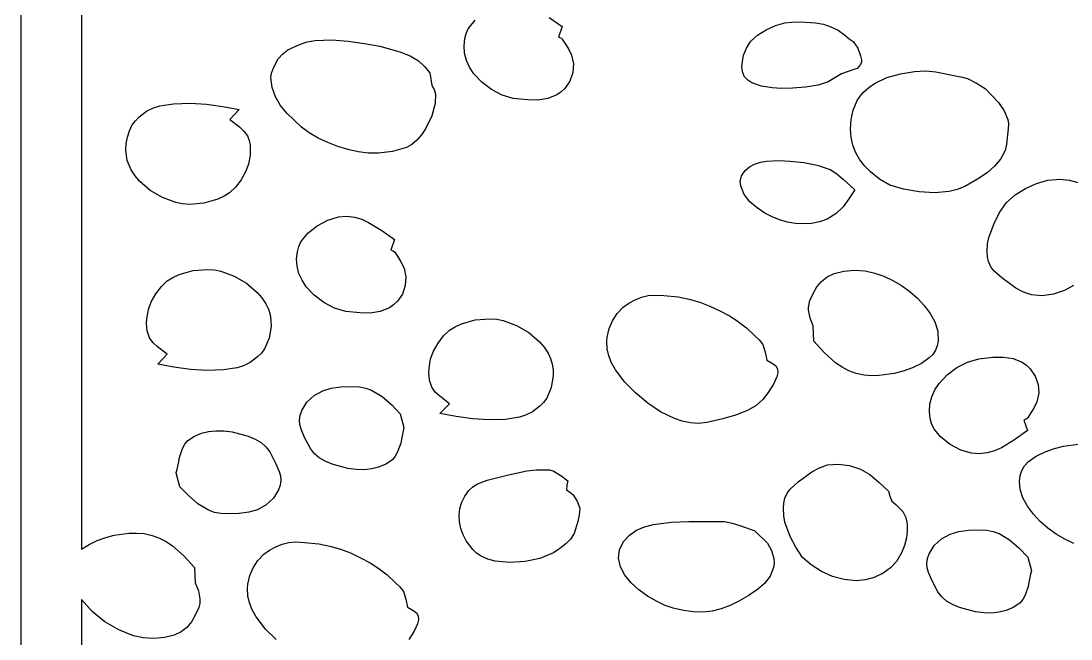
# Model space of a CAD drawing. Extents: x -1 to 541, y -138 to 3207.
# Drawn here: x 80.9 to 281.3, y 1594.3 to 1712.2 of the extents above; entities that cross this region are included whole.
import ezdxf

# ---------------------------------------------------------------- set-up
doc = ezdxf.new("R2010")
doc.units = 0

msp = doc.modelspace()

# ---------------------------------------------------------------- linework, layer by layer
at = {"layer": 'Calque_1'}
for p, q in [((80.9061, 1472.58), (80.9061, 2276.95)), ((92.4616, 1917.46), (92.4616, 1611.45)), ((166.268, 1710.73), (167.591078, 1712.372187)), ((181.713344, 1712.900938), (184.162, 1711.17)), ((223.136125, 1710.5325), (224.920203, 1711.347188)), ((224.920203, 1711.347188), (226.659, 1711.86)), ((226.659, 1711.86), (228.012281, 1712.022031)), ((228.012281, 1712.022031), (229.6065, 1712.05375)), ((229.6065, 1712.05375), (232.539, 1711.88)), ((232.539, 1711.88), (234.036344, 1711.609375)), ((234.036344, 1711.609375), (235.47275, 1711.125)), ((165.615, 1708.85), (165.86425, 1709.82)), ((165.86425, 1709.82), (166.268, 1710.73)), ((184.162, 1711.17), (183.469, 1709.15)), ((220.127, 1708.29), (221.480484, 1709.489062)), ((221.480484, 1709.489062), (223.136125, 1710.5325)), ((235.47275, 1711.125), (236.827781, 1710.445625)), ((236.827781, 1710.445625), (238.081, 1709.59)), ((238.081, 1709.59), (238.952, 1708.83)), ((131.80175, 1706.68625), (134.035, 1707.75)), ((134.035, 1707.75), (135.537318, 1708.223262)), ((135.537318, 1708.223262), (137.074922, 1708.513594)), ((137.074922, 1708.513594), (140.214875, 1708.65375)), ((140.214875, 1708.65375), (143.372641, 1708.387031)), ((143.372641, 1708.387031), (146.466, 1707.93)), ((146.466, 1707.93), (149.376, 1707.41)), ((149.376, 1707.41), (153.226375, 1706.33625)), ((165.457, 1707.5), (165.615, 1708.85)), ((165.552719, 1706.076562), (165.457, 1707.5)), ((183.469, 1709.15), (183.904141, 1708.996719)), ((183.904141, 1708.996719), (184.205875, 1708.74125)), ((184.205875, 1708.74125), (184.696, 1707.98)), ((184.696, 1707.98), (185.375875, 1706.88125)), ((219.341375, 1707.0375), (220.127, 1708.29)), ((238.952, 1708.83), (239.743, 1708.29)), ((239.743, 1708.29), (240.574125, 1707.01625)), ((129.978, 1705), (130.88275, 1705.973906)), ((130.88275, 1705.973906), (131.80175, 1706.68625)), ((153.226375, 1706.33625), (155.192953, 1705.546719)), ((155.192953, 1705.546719), (156.779, 1704.61)), ((165.907, 1704.7), (165.552719, 1706.076562)), ((185.375875, 1706.88125), (185.983, 1705.7)), ((185.983, 1705.7), (186.336672, 1704.052813)), ((218.457, 1703.61), (218.762, 1705.68)), ((218.762, 1705.68), (219.341375, 1707.0375)), ((240.574125, 1707.01625), (241.109, 1705.6)), ((241.109, 1705.6), (241.327, 1704.82)), ((128.713781, 1702.287344), (129.0655, 1703.30625)), ((129.0655, 1703.30625), (129.978, 1705)), ((156.779, 1704.61), (157.88075, 1703.515)), ((157.88075, 1703.515), (158.897, 1702.33)), ((166.501281, 1703.390937), (165.907, 1704.7)), ((167.317, 1702.17), (166.501281, 1703.390937)), ((186.336672, 1704.052813), (186.206875, 1702.37)), ((218.566875, 1702.5175), (218.457, 1703.61)), ((218.457, 1703.61), (218.457, 1703.61)), ((241.090625, 1703.89), (240.456, 1703.17)), ((241.281047, 1704.348437), (241.090625, 1703.89)), ((241.327, 1704.82), (241.281047, 1704.348437)), ((128.573, 1701.44), (128.713781, 1702.287344)), ((128.811172, 1699.55875), (128.573, 1701.44)), ((158.897, 1702.33), (159.333, 1699.93)), ((168.843891, 1700.539375), (167.317, 1702.17)), ((186.206875, 1702.37), (185.643391, 1700.769687)), ((218.979, 1701.59), (218.566875, 1702.5175)), ((219.604059, 1700.948691), (218.979, 1701.59)), ((237.467, 1702.17), (234.914, 1700.59)), ((240.04, 1703.04), (237.467, 1702.17)), ((240.456, 1703.17), (240.04, 1703.04)), ((243.772359, 1700.287656), (246.167125, 1701.41875)), ((246.167125, 1701.41875), (248.743578, 1702.142969)), ((248.743578, 1702.142969), (251.4, 1702.57)), ((251.4, 1702.57), (253.560047, 1702.682969)), ((253.560047, 1702.682969), (255.520875, 1702.52875)), ((255.520875, 1702.52875), (259.575, 1701.7)), ((259.575, 1701.7), (260.579875, 1701.51875)), ((260.579875, 1701.51875), (261.554, 1701.24)), ((261.554, 1701.24), (263.257875, 1700.345)), ((129.462125, 1697.76), (128.811172, 1699.55875)), ((159.333, 1699.93), (159.769375, 1699.14375)), ((170.666375, 1699.145), (168.843891, 1700.539375)), ((184.696, 1699.37), (183.972061, 1698.680723)), ((185.643391, 1700.769687), (184.696, 1699.37)), ((220.384156, 1700.445781), (219.604059, 1700.948691)), ((222.247, 1699.78625), (220.384156, 1700.445781)), ((224.242594, 1699.473594), (222.247, 1699.78625)), ((226.046, 1699.37), (224.242594, 1699.473594)), ((228.108875, 1699.393281), (226.046, 1699.37)), ((230.58875, 1699.57125), (228.108875, 1699.393281)), ((233.01425, 1699.953594), (230.58875, 1699.57125)), ((234.914, 1700.59), (233.01425, 1699.953594)), ((241.661, 1698.64), (242.674896, 1699.535254)), ((242.674896, 1699.535254), (243.772359, 1700.287656)), ((263.257875, 1700.345), (264.919, 1699.36)), ((264.919, 1699.36), (267.420375, 1696.6725)), ((130.430516, 1696.09625), (129.462125, 1697.76)), ((159.769375, 1699.14375), (159.977, 1698.2825)), ((159.977, 1698.2825), (159.946, 1696.5)), ((172.699422, 1698.080625), (170.666375, 1699.145)), ((174.858, 1697.44), (172.699422, 1698.080625)), ((177.57, 1697.16), (174.858, 1697.44)), ((181.426625, 1697.42125), (179.527891, 1697.129844)), ((183.178547, 1698.134531), (181.426625, 1697.42125)), ((183.972061, 1698.680723), (183.178547, 1698.134531)), ((240.492625, 1697.03875), (241.022484, 1697.884844)), ((241.022484, 1697.884844), (241.661, 1698.64)), ((104.883, 1695.02), (106.182453, 1695.634062)), ((106.182453, 1695.634062), (107.370625, 1696.0325)), ((107.370625, 1696.0325), (110.009, 1696.43)), ((110.009, 1696.43), (113.165781, 1696.52125)), ((113.165781, 1696.52125), (116.3115, 1696.3275)), ((116.3115, 1696.3275), (119.438469, 1695.9125)), ((119.438469, 1695.9125), (122.539, 1695.34)), ((122.539, 1695.34), (120.738, 1693.46)), ((131.621, 1694.62), (130.430516, 1696.09625)), ((159.946, 1696.5), (159.331828, 1694.149219)), ((179.527891, 1697.129844), (177.57, 1697.16)), ((239.30425, 1693.43875), (239.721, 1695.22)), ((239.721, 1695.22), (240.492625, 1697.03875)), ((267.420375, 1696.6725), (268.544734, 1695.087813)), ((102.152, 1692.39), (102.757625, 1693.205)), ((102.757625, 1693.205), (103.478, 1693.93)), ((103.478, 1693.93), (104.883, 1695.02)), ((120.738, 1693.46), (122.5765, 1692.02125)), ((134.412, 1691.97), (131.621, 1694.62)), ((159.331828, 1694.149219), (158.104625, 1691.65875)), ((239.183, 1691.59), (239.30425, 1693.43875)), ((268.544734, 1695.087813), (269.234, 1693.46)), ((269.234, 1693.46), (269.335219, 1692.602969)), ((101.209125, 1690.075), (101.606828, 1691.27375)), ((101.606828, 1691.27375), (102.152, 1692.39)), ((122.5765, 1692.02125), (123.434062, 1691.231094)), ((123.434062, 1691.231094), (124.103, 1690.29)), ((135.928199, 1690.869238), (134.412, 1691.97)), ((158.104625, 1691.65875), (157.310502, 1690.502637)), ((239.311469, 1690.043437), (239.183, 1691.59)), ((269.30575, 1691.67375), (269.115, 1689.91)), ((269.335219, 1692.602969), (269.30575, 1691.67375)), ((100.970609, 1688.82375), (101.209125, 1690.075)), ((124.103, 1690.29), (124.442625, 1689.425937)), ((124.442625, 1689.425937), (124.62475, 1688.5075)), ((137.615844, 1689.878281), (135.928199, 1690.869238)), ((139.434879, 1689.010371), (137.615844, 1689.878281)), ((156.422359, 1689.481406), (155.459943, 1688.65166)), ((157.310502, 1690.502637), (156.422359, 1689.481406)), ((239.65275, 1688.5325), (239.311469, 1690.043437)), ((269.115, 1689.91), (268.98325, 1688.69375)), ((100.903, 1687.55), (100.970609, 1688.82375)), ((101.1655, 1685.605), (100.903, 1687.55)), ((124.62475, 1688.5075), (124.617, 1686.65)), ((141.34525, 1688.27875), (139.434879, 1689.010371)), ((143.306902, 1687.69666), (141.34525, 1688.27875)), ((145.279781, 1687.277344), (143.306902, 1687.69666)), ((147.223832, 1687.034043), (145.279781, 1687.277344)), ((151.82875, 1687.29625), (149.099, 1686.98)), ((154.443, 1688.07), (151.82875, 1687.29625)), ((155.459943, 1688.65166), (154.443, 1688.07)), ((240.210406, 1687.092813), (239.65275, 1688.5325)), ((268.7, 1687.5), (267.819031, 1685.834531)), ((268.98325, 1688.69375), (268.7, 1687.5)), ((101.914, 1683.81), (101.1655, 1685.605)), ((124.617, 1686.65), (124.321, 1684.91)), ((149.099, 1686.98), (147.223832, 1687.034043)), ((220.906375, 1684.928906), (222.002563, 1685.278574)), ((222.002563, 1685.278574), (223.1685, 1685.48375)), ((223.1685, 1685.48375), (225.546875, 1685.586719)), ((225.546875, 1685.586719), (227.716, 1685.49)), ((227.716, 1685.49), (230.309, 1685.25)), ((230.309, 1685.25), (232.86925, 1684.71875)), ((240.988, 1685.76), (240.210406, 1687.092813)), ((241.963875, 1684.55875), (240.988, 1685.76)), ((267.819031, 1685.834531), (266.68325, 1684.49625)), ((102.67624, 1682.677715), (101.914, 1683.81)), ((123.76225, 1683.450781), (122.89525, 1681.91375)), ((124.321, 1684.91), (123.76225, 1683.450781)), ((218.38575, 1682.66125), (219.086, 1683.67)), ((219.086, 1683.67), (219.920625, 1684.403223)), ((219.920625, 1684.403223), (220.906375, 1684.928906)), ((232.86925, 1684.71875), (235.317, 1683.88)), ((235.317, 1683.88), (236.573234, 1683.095156)), ((243.047, 1683.44), (241.963875, 1684.55875)), ((244.762625, 1682.03875), (243.047, 1683.44)), ((265.323594, 1683.347344), (263.771, 1682.25)), ((266.68325, 1684.49625), (265.323594, 1683.347344)), ((103.549797, 1681.644219), (102.67624, 1682.677715)), ((105.584875, 1679.87875), (103.549797, 1681.644219)), ((122.89525, 1681.91375), (121.840375, 1680.509844)), ((218.167, 1681.63), (218.38575, 1682.66125)), ((218.274, 1680.8), (218.167, 1681.63)), ((236.573234, 1683.095156), (237.893875, 1681.99625)), ((237.893875, 1681.99625), (240.008, 1680)), ((246.689, 1680.93), (244.762625, 1682.03875)), ((263.771, 1682.25), (261.050375, 1680.6525)), ((272.588812, 1680.290781), (274.67375, 1681.23125)), ((274.67375, 1681.23125), (276.879062, 1681.828594)), ((276.879062, 1681.828594), (279.21, 1682.05)), ((279.21, 1682.05), (280.948625, 1681.8825)), ((280.948625, 1681.8825), (282.634, 1681.43)), ((107.927266, 1678.523906), (105.584875, 1679.87875)), ((120.718, 1679.45), (119.657611, 1678.783555)), ((121.840375, 1680.509844), (120.718, 1679.45)), ((218.935984, 1679.142031), (218.274, 1680.8)), ((240.008, 1680), (238.894109, 1678.290156)), ((249.304953, 1680.121406), (246.689, 1680.93)), ((252.286625, 1679.62125), (249.304953, 1680.121406)), ((255.309734, 1679.460469), (252.286625, 1679.62125)), ((258.05, 1679.67), (255.309734, 1679.460469)), ((259.581641, 1680.053438), (258.05, 1679.67)), ((261.050375, 1680.6525), (259.581641, 1680.053438)), ((270.619, 1679.04), (272.588812, 1680.290781)), ((110.485, 1677.59), (107.927266, 1678.523906)), ((111.712404, 1677.344258), (110.485, 1677.59)), ((113.031859, 1677.247813), (111.712404, 1677.344258)), ((115.792375, 1677.4775), (113.031859, 1677.247813)), ((118.457453, 1678.228437), (115.792375, 1677.4775)), ((119.657611, 1678.783555), (118.457453, 1678.228437)), ((220.019375, 1677.73625), (218.935984, 1679.142031)), ((221.383078, 1676.557344), (220.019375, 1677.73625)), ((238.894109, 1678.290156), (237.796625, 1676.76875)), ((267.664625, 1675.675), (268.976, 1677.61)), ((268.976, 1677.61), (270.619, 1679.04)), ((222.886, 1675.58), (221.383078, 1676.557344)), ((224.248852, 1674.875566), (222.886, 1675.58)), ((236.488578, 1675.470469), (234.743, 1674.43)), ((237.796625, 1676.76875), (236.488578, 1675.470469)), ((266.621, 1673.62), (267.664625, 1675.675)), ((135.632078, 1671.750781), (137.427375, 1673.17875)), ((137.427375, 1673.17875), (139.464734, 1674.259844)), ((139.464734, 1674.259844), (141.514, 1674.86)), ((141.514, 1674.86), (143.07448, 1674.960664)), ((143.07448, 1674.960664), (144.538656, 1674.789687)), ((144.538656, 1674.789687), (145.922629, 1674.391367)), ((145.922629, 1674.391367), (147.2425, 1673.81)), ((147.2425, 1673.81), (149.754344, 1672.275312)), ((225.685625, 1674.302031), (224.248852, 1674.875566)), ((227.176398, 1673.874043), (225.685625, 1674.302031)), ((228.70125, 1673.60625), (227.176398, 1673.874043)), ((230.240258, 1673.513301), (228.70125, 1673.60625)), ((231.7735, 1673.609844), (230.240258, 1673.513301)), ((233.281055, 1673.910527), (231.7735, 1673.609844)), ((234.743, 1674.43), (233.281055, 1673.910527)), ((265.593625, 1670.92125), (266.621, 1673.62)), ((134.309, 1670.11), (135.632078, 1671.750781)), ((149.754344, 1672.275312), (152.203, 1670.54)), ((133.656, 1668.22), (133.904875, 1669.195)), ((133.904875, 1669.195), (134.309, 1670.11)), ((152.203, 1670.54), (151.51, 1668.53)), ((265.314, 1668.2), (265.368734, 1669.700781)), ((265.368734, 1669.700781), (265.593625, 1670.92125)), ((133.498, 1666.88), (133.656, 1668.22)), ((151.51, 1668.53), (151.945141, 1668.375156)), ((151.945141, 1668.375156), (152.246875, 1668.11625)), ((152.246875, 1668.11625), (152.737, 1667.35)), ((152.737, 1667.35), (153.416875, 1666.2525)), ((265.35725, 1667.255), (265.314, 1668.2)), ((265.552, 1666.34), (265.35725, 1667.255)), ((133.593719, 1665.452188), (133.498, 1666.88)), ((133.948, 1664.075), (133.593719, 1665.452188)), ((153.416875, 1666.2525), (154.024, 1665.08)), ((266.011938, 1665.348906), (265.552, 1666.34)), ((266.5855, 1664.57625), (266.011938, 1665.348906)), ((108.821, 1662.64), (109.881391, 1663.306465)), ((109.881391, 1663.306465), (111.081563, 1663.861719)), ((111.081563, 1663.861719), (113.74675, 1664.61375)), ((113.74675, 1664.61375), (116.507563, 1664.846406)), ((116.507563, 1664.846406), (117.827266, 1664.752441)), ((117.827266, 1664.752441), (119.055, 1664.51)), ((119.055, 1664.51), (121.612313, 1663.570469)), ((121.612313, 1663.570469), (123.95475, 1662.21375)), ((134.542281, 1662.765312), (133.948, 1664.075)), ((154.024, 1665.08), (154.377672, 1663.431406)), ((154.377672, 1663.431406), (154.247875, 1661.74625)), ((233.6895, 1662.535), (234.770437, 1663.38875)), ((234.770437, 1663.38875), (236.1, 1664.04)), ((236.1, 1664.04), (237.923062, 1664.504375)), ((237.923062, 1664.504375), (239.9565, 1664.665)), ((239.9565, 1664.665), (241.996688, 1664.540625)), ((241.996688, 1664.540625), (243.84, 1664.15)), ((243.84, 1664.15), (245.578768, 1663.521484)), ((245.578768, 1663.521484), (247.297016, 1662.71625)), ((268.105, 1663.21), (266.5855, 1664.57625)), ((270.744125, 1661.28), (268.105, 1663.21)), ((106.64425, 1660.17625), (107.699062, 1661.580156)), ((107.699062, 1661.580156), (108.821, 1662.64)), ((123.95475, 1662.21375), (125.990062, 1660.450156)), ((135.358, 1661.54), (134.542281, 1662.765312)), ((136.884891, 1659.909531), (135.358, 1661.54)), ((154.247875, 1661.74625), (153.684391, 1660.145469)), ((232.062, 1660.25), (232.804313, 1661.48625)), ((232.804313, 1661.48625), (233.6895, 1662.535)), ((247.297016, 1662.71625), (248.960912, 1661.746016)), ((248.960912, 1661.746016), (250.536625, 1660.6225)), ((272.204078, 1660.507187), (270.744125, 1661.28)), ((281.783, 1661.78), (280.043766, 1660.782969)), ((105.777312, 1658.639219), (106.64425, 1660.17625)), ((125.990062, 1660.450156), (126.863719, 1659.419004)), ((126.863719, 1659.419004), (127.626, 1658.29)), ((138.707375, 1658.51625), (136.884891, 1659.909531)), ((153.684391, 1660.145469), (152.737, 1658.75)), ((198.088125, 1659.03375), (199.338891, 1659.521406)), ((199.338891, 1659.521406), (200.622, 1659.86)), ((200.622, 1659.86), (201.937062, 1659.955469)), ((201.937062, 1659.955469), (203.59525, 1659.88125)), ((203.59525, 1659.88125), (206.342, 1659.58)), ((206.342, 1659.58), (208.416484, 1659.176094)), ((208.416484, 1659.176094), (210.425625, 1658.59875)), ((231.44975, 1658.93625), (232.062, 1660.25)), ((250.536625, 1660.6225), (251.990322, 1659.357422)), ((251.990322, 1659.357422), (253.288172, 1657.9625)), ((273.747, 1659.98), (272.204078, 1660.507187)), ((275.737672, 1659.812656), (273.747, 1659.98)), ((277.932625, 1660.10375), (275.737672, 1659.812656)), ((280.043766, 1660.782969), (277.932625, 1660.10375)), ((104.922, 1655.45), (105.219, 1657.18)), ((105.219, 1657.18), (105.777312, 1658.639219)), ((127.626, 1658.29), (128.115918, 1657.283516)), ((128.115918, 1657.283516), (128.440719, 1656.21375)), ((140.740422, 1657.454844), (138.707375, 1658.51625)), ((142.899, 1656.82), (140.740422, 1657.454844)), ((151.219547, 1657.508906), (149.467625, 1656.79375)), ((152.013061, 1658.057441), (151.219547, 1657.508906)), ((152.737, 1658.75), (152.013061, 1658.057441)), ((194.659641, 1656.427031), (195.831, 1657.63)), ((195.831, 1657.63), (196.906547, 1658.401719)), ((196.906547, 1658.401719), (198.088125, 1659.03375)), ((210.425625, 1658.59875), (212.377203, 1657.854531)), ((212.377203, 1657.854531), (214.279, 1656.95)), ((231.169, 1657.57), (231.44975, 1658.93625)), ((231.172, 1657.57), (231.169, 1657.57)), ((231.172, 1657.13), (231.172, 1657.57)), ((253.288172, 1657.9625), (254.396342, 1656.449453)), ((104.865, 1654.52), (104.922, 1655.45)), ((128.440719, 1656.21375), (128.608723, 1655.102734)), ((145.611, 1656.54), (142.899, 1656.82)), ((147.568891, 1656.504219), (145.611, 1656.54)), ((149.467625, 1656.79375), (147.568891, 1656.504219)), ((164.938547, 1654.437344), (167.603625, 1655.18875)), ((167.603625, 1655.18875), (170.364141, 1655.420781)), ((170.364141, 1655.420781), (171.683596, 1655.325332)), ((171.683596, 1655.325332), (172.911, 1655.08)), ((193.777875, 1655.05625), (194.659641, 1656.427031)), ((214.279, 1656.95), (216.215672, 1655.897187)), ((216.215672, 1655.897187), (217.845875, 1654.865)), ((231.48, 1655.545), (231.172, 1657.13)), ((232.082, 1654.05), (231.48, 1655.545)), ((254.396342, 1656.449453), (255.281, 1654.83)), ((104.98775, 1653.1225), (104.865, 1654.52)), ((104.865, 1654.52), (104.865, 1654.52)), ((128.62825, 1653.9725), (128.255156, 1651.7425)), ((128.608723, 1655.102734), (128.62825, 1653.9725)), ((161.555641, 1652.155781), (162.678, 1653.22)), ((162.678, 1653.22), (163.738389, 1653.883574)), ((163.738389, 1653.883574), (164.938547, 1654.437344)), ((172.911, 1655.08), (175.468891, 1654.144687)), ((175.468891, 1654.144687), (177.811625, 1652.7875)), ((192.783, 1651.92), (193.160672, 1653.544844)), ((193.160672, 1653.544844), (193.777875, 1655.05625)), ((217.845875, 1654.865), (219.350641, 1653.690312)), ((219.350641, 1653.690312), (220.911, 1652.21)), ((232.181, 1651.14), (232.082, 1654.05)), ((255.281, 1654.83), (255.843562, 1653.037656)), ((105.436, 1651.8), (104.98775, 1653.1225)), ((106.104938, 1650.863281), (105.436, 1651.8)), ((128.255156, 1651.7425), (127.388, 1649.7)), ((160.500875, 1650.75125), (161.555641, 1652.155781)), ((177.811625, 1652.7875), (179.847047, 1651.021563)), ((192.702, 1651.15), (192.783, 1651.92)), ((192.770018, 1649.719453), (192.702, 1651.15)), ((192.702, 1651.15), (192.702, 1651.15)), ((220.911, 1652.21), (221.75575, 1651.4025)), ((221.75575, 1651.4025), (222.455, 1650.49)), ((234.250203, 1648.92375), (232.181, 1651.14)), ((255.9175, 1651.17875), (255.742523, 1650.277363)), ((255.843562, 1653.037656), (255.9175, 1651.17875)), ((106.9625, 1650.07375), (106.104938, 1650.863281)), ((108.801, 1648.64), (106.9625, 1650.07375)), ((127.388, 1649.7), (126.781625, 1648.88875)), ((159.076, 1647.75), (159.634172, 1649.213594)), ((159.634172, 1649.213594), (160.500875, 1650.75125)), ((179.847047, 1651.021563), (180.720717, 1649.989414)), ((180.720717, 1649.989414), (181.483, 1648.86)), ((193.091266, 1648.32875), (192.770018, 1649.719453)), ((222.455, 1650.49), (222.9325, 1649.025)), ((255.410937, 1649.422969), (254.911258, 1648.636777)), ((255.742523, 1650.277363), (255.410937, 1649.422969)), ((107, 1646.75), (108.801, 1648.64)), ((126.062, 1648.16), (124.656, 1647.08)), ((126.781625, 1648.88875), (126.062, 1648.16)), ((158.778, 1646.02), (159.076, 1647.75)), ((181.483, 1648.86), (181.972918, 1647.856797)), ((181.972918, 1647.856797), (182.297719, 1646.789375)), ((193.626662, 1646.986797), (193.091266, 1648.32875)), ((222.9325, 1649.025), (223.266, 1647.5)), ((223.266, 1647.5), (224.42125, 1646.85125)), ((236.414375, 1646.985), (234.250203, 1648.92375)), ((254.232, 1647.94), (252.749859, 1646.905)), ((254.911258, 1648.636777), (254.232, 1647.94)), ((259.476875, 1646.11375), (261.509984, 1647.175156)), ((261.509984, 1647.175156), (263.669, 1647.81)), ((263.669, 1647.81), (266.381, 1648.1)), ((266.381, 1648.1), (268.338891, 1648.13)), ((268.338891, 1648.13), (270.237625, 1647.8375)), ((270.237625, 1647.8375), (271.989547, 1647.12125)), ((271.989547, 1647.12125), (272.783061, 1646.572578)), ((110.100953, 1646.177656), (107, 1646.75)), ((113.227875, 1645.76375), (110.100953, 1646.177656)), ((116.373359, 1645.572969), (113.227875, 1645.76375)), ((119.53, 1645.67), (116.373359, 1645.572969)), ((122.16875, 1646.06375), (119.53, 1645.67)), ((123.356969, 1646.461719), (122.16875, 1646.06375)), ((124.656, 1647.08), (123.356969, 1646.461719)), ((158.721, 1645.1), (158.778, 1646.02)), ((182.297719, 1646.789375), (182.465723, 1645.679766)), ((182.465723, 1645.679766), (182.48525, 1644.55)), ((194.337125, 1645.7025), (193.626662, 1646.986797)), ((196.126922, 1643.3425), (194.337125, 1645.7025)), ((224.42125, 1646.85125), (224.963906, 1646.421406)), ((224.963906, 1646.421406), (225.305, 1645.85)), ((225.352812, 1645.127969), (225.17075, 1644.33375)), ((225.305, 1645.85), (225.352812, 1645.127969)), ((237.595619, 1646.175937), (236.414375, 1646.985)), ((238.876859, 1645.50375), (237.595619, 1646.175937)), ((240.283514, 1644.990938), (238.876859, 1645.50375)), ((249.282703, 1645.40875), (247.521, 1644.97)), ((251.062875, 1646.0575), (249.282703, 1645.40875)), ((252.749859, 1646.905), (251.062875, 1646.0575)), ((257.654328, 1644.720469), (259.476875, 1646.11375)), ((272.783061, 1646.572578), (273.507, 1645.88)), ((273.507, 1645.88), (274.453812, 1644.485938)), ((158.722, 1645.1), (158.721, 1645.1)), ((158.84475, 1643.695), (158.722, 1645.1)), ((159.293, 1642.38), (158.84475, 1643.695)), ((182.48525, 1644.55), (182.112156, 1642.318125)), ((198.148, 1641.32), (196.126922, 1643.3425)), ((225.17075, 1644.33375), (224.513, 1642.93)), ((241.841, 1644.66), (240.283514, 1644.990938)), ((243.262313, 1644.546719), (241.841, 1644.66)), ((244.6945, 1644.57875), (243.262313, 1644.546719)), ((247.521, 1644.97), (244.6945, 1644.57875)), ((256.127, 1643.09), (257.654328, 1644.720469)), ((274.453812, 1644.485938), (275.017, 1642.8875)), ((136.856406, 1640.764531), (138.51, 1641.69)), ((138.51, 1641.69), (140.112469, 1642.17125)), ((140.112469, 1642.17125), (141.96825, 1642.4275)), ((141.96825, 1642.4275), (143.841656, 1642.5)), ((143.841656, 1642.5), (145.497, 1642.43)), ((145.497, 1642.43), (146.69217, 1642.216563)), ((146.69217, 1642.216563), (147.809797, 1641.815625)), ((147.809797, 1641.815625), (149.841625, 1640.5825)), ((159.961937, 1641.4375), (159.293, 1642.38)), ((160.8195, 1640.645), (159.961937, 1641.4375)), ((182.112156, 1642.318125), (181.245, 1640.27)), ((200.529031, 1639.314687), (198.148, 1641.32)), ((223.515125, 1641.365625), (222.45875, 1640.0375)), ((224.513, 1642.93), (223.515125, 1641.365625)), ((254.7175, 1640.55875), (255.311438, 1641.868906)), ((255.311438, 1641.868906), (256.127, 1643.09)), ((275.146687, 1641.202813), (274.793, 1639.55)), ((275.017, 1642.8875), (275.146687, 1641.202813)), ((134.473219, 1637.942344), (135.45875, 1639.50625)), ((135.45875, 1639.50625), (136.856406, 1640.764531)), ((149.841625, 1640.5825), (151.650891, 1638.993125)), ((162.658, 1639.21), (160.8195, 1640.645)), ((160.857, 1637.33), (162.658, 1639.21)), ((180.638625, 1639.45875), (179.919, 1638.73)), ((181.245, 1640.27), (180.638625, 1639.45875)), ((202.97475, 1637.645), (200.529031, 1639.314687)), ((222.45875, 1640.0375), (221.1875, 1638.908125)), ((254.268, 1637.75), (254.363563, 1639.179219)), ((254.363563, 1639.179219), (254.7175, 1640.55875)), ((274.793, 1639.55), (274.186, 1638.3775)), ((134.183809, 1637.054277), (134.473219, 1637.942344)), ((151.650891, 1638.993125), (153.296, 1637.31)), ((153.296, 1637.31), (153.989, 1634.69)), ((163.957953, 1636.751875), (160.857, 1637.33)), ((178.513, 1637.65), (177.213969, 1637.035938)), ((179.919, 1638.73), (178.513, 1637.65)), ((205.634594, 1636.372812), (202.97475, 1637.645)), ((219.545, 1637.94), (217.257, 1637.045)), ((221.1875, 1638.908125), (219.545, 1637.94)), ((254.425, 1636.41), (254.268, 1637.75)), ((273.507, 1637.28), (273.016375, 1636.515)), ((274.186, 1638.3775), (273.507, 1637.28)), ((134.056, 1636.1), (134.183809, 1637.054277)), ((134.124313, 1635.248281), (134.056, 1636.1)), ((134.3535, 1634.39375), (134.124313, 1635.248281)), ((167.084875, 1636.335), (163.957953, 1636.751875)), ((170.230359, 1636.143125), (167.084875, 1636.335)), ((173.387, 1636.24), (170.230359, 1636.143125)), ((176.02575, 1636.6375), (173.387, 1636.24)), ((177.213969, 1637.035938), (176.02575, 1636.6375)), ((207.091512, 1635.905117), (205.634594, 1636.372812)), ((208.658, 1635.56), (207.091512, 1635.905117)), ((210.226141, 1635.451562), (208.658, 1635.56)), ((211.782375, 1635.615), (210.226141, 1635.451562)), ((214.834, 1636.36), (211.782375, 1635.615)), ((217.257, 1637.045), (214.834, 1636.36)), ((254.674625, 1635.43875), (254.425, 1636.41)), ((255.078, 1634.52), (254.674625, 1635.43875)), ((272.714578, 1636.259062), (272.279, 1636.11)), ((272.279, 1636.11), (272.972, 1634.09)), ((273.016375, 1636.515), (272.714578, 1636.259062)), ((113.99075, 1633.03875), (115.364, 1633.6)), ((115.364, 1633.6), (116.659846, 1633.930352)), ((116.659846, 1633.930352), (118.104016, 1634.069687)), ((118.104016, 1634.069687), (119.640459, 1634.03418)), ((119.640459, 1634.03418), (121.213125, 1633.84)), ((121.213125, 1633.84), (124.242922, 1633.040313)), ((135.026, 1632.8), (134.3535, 1634.39375)), ((153.81, 1634.04), (153.553, 1632.8)), ((153.989, 1634.69), (153.81, 1634.04)), ((256.401078, 1632.879375), (255.078, 1634.52)), ((272.972, 1634.09), (270.523484, 1632.354844)), ((111.738875, 1630.69625), (112.198859, 1631.508594)), ((112.198859, 1631.508594), (112.751, 1632.2)), ((112.751, 1632.2), (113.99075, 1633.03875)), ((124.242922, 1633.040313), (125.587951, 1632.467148)), ((125.587951, 1632.467148), (126.745, 1631.8)), ((126.745, 1631.8), (127.636672, 1631.007812)), ((136.149125, 1630.6775), (135.026, 1632.8)), ((153.395, 1631.72), (152.78375, 1630.01375)), ((153.553, 1632.8), (153.395, 1631.72)), ((258.196375, 1631.4525), (256.401078, 1632.879375)), ((260.233734, 1630.374375), (258.196375, 1631.4525)), ((270.523484, 1632.354844), (268.011875, 1630.82125)), ((278.114875, 1630.697031), (279.876, 1631.14)), ((279.876, 1631.14), (282.703, 1631.53125)), ((111.128, 1628.99), (111.738875, 1630.69625)), ((127.636672, 1631.007812), (128.373375, 1630.0225)), ((128.373375, 1630.0225), (129.497, 1627.9)), ((136.885766, 1629.692188), (136.149125, 1630.6775)), ((137.777, 1628.9), (136.885766, 1629.692188)), ((152.324, 1629.201406), (151.772, 1628.51)), ((152.78375, 1630.01375), (152.324, 1629.201406)), ((262.283, 1629.78), (260.233734, 1630.374375)), ((263.843768, 1629.676035), (262.283, 1629.78)), ((265.308078, 1629.844531), (263.843768, 1629.676035)), ((266.692068, 1630.241074), (265.308078, 1629.844531)), ((268.011875, 1630.82125), (266.692068, 1630.241074)), ((273.166, 1628.17), (274.648125, 1629.203594)), ((274.648125, 1629.203594), (276.335, 1630.04875)), ((276.335, 1630.04875), (278.114875, 1630.697031)), ((110.712, 1626.67), (110.969, 1627.9)), ((110.969, 1627.9), (111.128, 1628.99)), ((129.497, 1627.9), (130.16875, 1626.31125)), ((138.934338, 1628.235723), (137.777, 1628.9)), ((140.279516, 1627.663906), (138.934338, 1628.235723)), ((143.309375, 1626.86375), (140.279516, 1627.663906)), ((149.159, 1627.1), (147.862865, 1626.770059)), ((150.53225, 1627.6625), (149.159, 1627.1)), ((151.772, 1628.51), (150.53225, 1627.6625)), ((233.300234, 1627.017031), (234.843, 1627.54)), ((234.843, 1627.54), (236.833828, 1627.707344)), ((236.833828, 1627.707344), (239.029125, 1627.41625)), ((239.029125, 1627.41625), (241.140609, 1626.737031)), ((271.888875, 1626.4775), (272.414797, 1627.378125)), ((272.414797, 1627.378125), (273.166, 1628.17)), ((110.529, 1626.1), (110.712, 1626.67)), ((110.534, 1626.1), (110.529, 1626.1)), ((110.534, 1626.02), (110.534, 1626.1)), ((111.226, 1623.39), (110.534, 1626.02)), ((130.16875, 1626.31125), (130.398125, 1625.457344)), ((130.398125, 1625.457344), (130.467, 1624.61)), ((144.882049, 1626.668457), (143.309375, 1626.86375)), ((146.418547, 1626.631719), (144.882049, 1626.668457)), ((147.862865, 1626.770059), (146.418547, 1626.631719)), ((169.8925, 1624.655), (173.932, 1625.64)), ((173.932, 1625.64), (177.440125, 1626.4)), ((177.440125, 1626.4), (179.214016, 1626.610312)), ((179.214016, 1626.610312), (181.018, 1626.62)), ((181.018, 1626.62), (181.759375, 1626.58125)), ((181.759375, 1626.58125), (182.464, 1626.4)), ((182.464, 1626.4), (183.89675, 1625.51875)), ((183.89675, 1625.51875), (185.274, 1624.54)), ((229.202, 1624.31), (231.840625, 1626.24375)), ((231.840625, 1626.24375), (233.300234, 1627.017031)), ((241.140609, 1626.737031), (242.88, 1625.74)), ((242.88, 1625.74), (244.688125, 1624.17875)), ((271.448, 1624.47), (271.572016, 1625.498125)), ((271.572016, 1625.498125), (271.888875, 1626.4775)), ((112.871109, 1621.707031), (111.226, 1623.39)), ((130.33915, 1623.655703), (130.049641, 1622.7675)), ((130.467, 1624.61), (130.33915, 1623.655703)), ((166.351, 1622.65), (167.05975, 1623.306758)), ((167.05975, 1623.306758), (167.911, 1623.848438)), ((167.911, 1623.848438), (169.8925, 1624.655)), ((185.084375, 1623.66), (185.017, 1622.78)), ((185.274, 1624.54), (185.084375, 1623.66)), ((227.682125, 1622.94875), (229.202, 1624.31)), ((244.688125, 1624.17875), (246.443, 1622.55)), ((271.5995, 1622.8375), (271.448, 1624.47)), ((271.448, 1624.47), (271.448, 1624.47)), ((114.680375, 1620.11875), (112.871109, 1621.707031)), ((129.063875, 1621.2025), (127.666172, 1619.94125)), ((130.049641, 1622.7675), (129.063875, 1621.2025)), ((165.015875, 1620.425), (165.575953, 1621.579688)), ((165.575953, 1621.579688), (166.351, 1622.65)), ((185.017, 1622.78), (185.230375, 1622.575)), ((185.230375, 1622.575), (185.551, 1622.43)), ((185.551, 1622.43), (186.185, 1621.91)), ((186.185, 1621.91), (187.018125, 1620.65375)), ((226.454625, 1620.27), (226.649, 1621.19)), ((226.649, 1621.19), (227.108797, 1622.179531)), ((227.108797, 1622.179531), (227.682125, 1622.94875)), ((246.443, 1622.55), (246.740375, 1621.585)), ((246.740375, 1621.585), (247.115, 1620.65)), ((272.117, 1621.28), (271.5995, 1622.8375)), ((273.001371, 1619.660547), (272.117, 1621.28)), ((116.712203, 1618.888594), (114.680375, 1620.11875)), ((127.666172, 1619.94125), (126.013, 1619.01)), ((164.52, 1617.96), (164.665609, 1619.210313)), ((164.665609, 1619.210313), (165.015875, 1620.425)), ((187.018125, 1620.65375), (187.57, 1619.27)), ((187.57, 1619.27), (187.440875, 1618.03625)), ((226.411, 1619.32), (226.454625, 1620.27)), ((226.465719, 1617.819219), (226.411, 1619.32)), ((247.115, 1620.65), (247.45, 1620.30875)), ((247.45, 1620.30875), (247.848, 1620.02)), ((247.848, 1620.02), (249.214, 1618.67)), ((274.109406, 1618.1475), (273.001371, 1619.660547)), ((117.82983, 1618.490137), (116.712203, 1618.888594)), ((119.025, 1618.28), (117.82983, 1618.490137)), ((120.680359, 1618.208437), (119.025, 1618.28)), ((122.553875, 1618.2775), (120.680359, 1618.208437)), ((124.409953, 1618.530313), (122.553875, 1618.2775)), ((126.013, 1619.01), (124.409953, 1618.530313)), ((164.573672, 1616.692812), (164.52, 1617.96)), ((187.440875, 1618.03625), (187.194, 1616.78)), ((226.6905, 1616.59875), (226.465719, 1617.819219)), ((249.214, 1618.67), (249.76225, 1617.511406)), ((249.76225, 1617.511406), (250.00375, 1616.23375)), ((275.407238, 1616.752578), (274.109406, 1618.1475)), ((164.821125, 1615.4425), (164.573672, 1616.692812)), ((165.257016, 1614.233438), (164.821125, 1615.4425)), ((187.194, 1616.78), (186.502, 1614.46)), ((197.019934, 1614.170625), (198.379969, 1615.104375)), ((198.379969, 1615.104375), (199.921457, 1615.769063)), ((199.921457, 1615.769063), (201.58775, 1616.2125)), ((201.58775, 1616.2125), (205.068156, 1616.626875)), ((205.068156, 1616.626875), (208.368, 1616.73)), ((208.368, 1616.73), (213.118, 1616.78)), ((213.118, 1616.78), (215.137, 1616.73)), ((215.137, 1616.73), (216.636891, 1616.450938)), ((216.636891, 1616.450938), (218.113625, 1616.0125)), ((218.113625, 1616.0125), (220.977, 1614.98)), ((227.717, 1613.9), (226.6905, 1616.59875)), ((250.00375, 1616.23375), (250.018375, 1614.916719)), ((259.849766, 1614.839688), (261.706125, 1615.0925)), ((261.706125, 1615.0925), (263.579922, 1615.161562)), ((263.579922, 1615.161562), (265.235, 1615.09)), ((265.235, 1615.09), (266.430127, 1614.879863)), ((276.861, 1615.4875), (275.407238, 1616.752578)), ((278.436824, 1614.363984), (276.861, 1615.4875)), ((93.885141, 1612.368125), (95.452625, 1613.1325)), ((95.452625, 1613.1325), (97.085997, 1613.728125)), ((97.085997, 1613.728125), (98.7072, 1614.14)), ((98.7072, 1614.14), (101.534025, 1614.52625)), ((101.534025, 1614.52625), (102.966253, 1614.557656)), ((102.966253, 1614.557656), (104.388, 1614.44)), ((104.388, 1614.44), (105.945484, 1614.112344)), ((105.945484, 1614.112344), (107.352125, 1613.601875)), ((107.352125, 1613.601875), (108.633328, 1612.931094)), ((165.876, 1613.09), (165.257016, 1614.233438)), ((167.125625, 1611.42), (165.876, 1613.09)), ((185.7855, 1613.405), (184.898, 1612.5)), ((186.502, 1614.46), (185.7855, 1613.405)), ((195.898, 1612.92), (197.019934, 1614.170625)), ((220.977, 1614.98), (223.392, 1612.64)), ((228.76075, 1611.845), (227.717, 1613.9)), ((249.886, 1613.64), (249.5005, 1612.18375)), ((250.018375, 1614.916719), (249.886, 1613.64)), ((255.19625, 1612.1675), (256.593844, 1613.42875)), ((256.593844, 1613.42875), (258.247, 1614.36)), ((258.247, 1614.36), (259.849766, 1614.839688)), ((266.430127, 1614.879863), (267.547641, 1614.481406)), ((267.547641, 1614.481406), (269.579125, 1613.25125)), ((269.579125, 1613.25125), (271.388047, 1611.662969)), ((280.100844, 1613.39375), (278.436824, 1614.363984)), ((281.819191, 1612.588516), (280.100844, 1613.39375)), ((92.4616, 1611.45), (93.885141, 1612.368125)), ((108.633328, 1612.931094), (109.8145, 1612.1225)), ((109.8145, 1612.1225), (111.978375, 1610.181875)), ((127.256, 1610.52), (128.331531, 1611.295938)), ((128.331531, 1611.295938), (129.513, 1611.9275)), ((129.513, 1611.9275), (130.763469, 1612.412813)), ((130.763469, 1612.412813), (132.046, 1612.75)), ((132.046, 1612.75), (133.361219, 1612.846875)), ((133.361219, 1612.846875), (135.01975, 1612.775)), ((135.01975, 1612.775), (137.767, 1612.47)), ((137.767, 1612.47), (139.841344, 1612.067656)), ((139.841344, 1612.067656), (141.85025, 1611.49375)), ((141.85025, 1611.49375), (143.801781, 1610.752969)), ((167.851078, 1610.744375), (167.125625, 1611.42)), ((183.738656, 1611.575137), (182.5195, 1610.804844)), ((184.898, 1612.5), (183.738656, 1611.575137)), ((194.938, 1609.78), (195.127375, 1611.3425)), ((195.127375, 1611.3425), (195.898, 1612.92)), ((223.392, 1612.64), (224.128125, 1611.22)), ((224.128125, 1611.22), (224.559, 1609.71)), ((230.073, 1609.91), (228.76075, 1611.845)), ((249.5005, 1612.18375), (248.956, 1610.78)), ((254.210781, 1610.6025), (255.19625, 1612.1675)), ((271.388047, 1611.662969), (273.033, 1609.98)), ((111.978375, 1610.181875), (114.047, 1607.96)), ((125.202875, 1607.9475), (126.084641, 1609.317187)), ((126.084641, 1609.317187), (127.256, 1610.52)), ((143.801781, 1610.752969), (145.704, 1609.85)), ((145.704, 1609.85), (147.640234, 1608.791406)), ((168.727, 1610.14), (167.851078, 1610.744375)), ((170.018781, 1609.540625), (168.727, 1610.14)), ((171.37225, 1609.185), (170.018781, 1609.540625)), ((174.19, 1608.95), (171.37225, 1609.185)), ((177.131, 1609.098281), (174.19, 1608.95)), ((179.919, 1609.69375), (177.131, 1609.098281)), ((182.5195, 1610.804844), (179.919, 1609.69375)), ((195.292141, 1608.126484), (194.938, 1609.78)), ((224.559, 1609.71), (224.618758, 1608.814961)), ((231.715, 1608.48), (230.073, 1609.91)), ((247.991656, 1609.155781), (246.85875, 1607.88875)), ((248.956, 1610.78), (247.991656, 1609.155781)), ((253.794, 1608.76), (253.92152, 1609.714297)), ((253.92152, 1609.714297), (254.210781, 1610.6025)), ((273.033, 1609.98), (273.726, 1607.35)), ((114.047, 1607.96), (114.146, 1605.06)), ((124.585672, 1606.439063), (125.202875, 1607.9475)), ((147.640234, 1608.791406), (149.270375, 1607.75625)), ((149.270375, 1607.75625), (150.775078, 1606.580469)), ((196.126375, 1606.545625), (195.292141, 1608.126484)), ((224.507937, 1607.955312), (223.861, 1606.36)), ((224.618758, 1608.814961), (224.507937, 1607.955312)), ((233.684812, 1607.233438), (231.715, 1608.48)), ((235.76975, 1606.2925), (233.684812, 1607.233438)), ((246.85875, 1607.88875), (245.468219, 1606.897344)), ((253.862313, 1607.912656), (253.794, 1608.76)), ((254.0915, 1607.05875), (253.862313, 1607.912656)), ((254.764, 1605.47), (254.0915, 1607.05875)), ((273.726, 1607.35), (273.548, 1606.7)), ((114.146, 1605.06), (114.7485, 1603.56125)), ((124.208, 1604.82), (124.585672, 1606.439063)), ((150.775078, 1606.580469), (152.335, 1605.1)), ((152.335, 1605.1), (153.180625, 1604.29375)), ((197.335797, 1605.066953), (196.126375, 1606.545625)), ((198.8155, 1603.72), (197.335797, 1605.066953)), ((223.861, 1606.36), (222.791063, 1604.959688)), ((237.975063, 1605.692812), (235.76975, 1606.2925)), ((240.306, 1605.47), (237.975063, 1605.692812)), ((242.045125, 1605.6425), (240.306, 1605.47)), ((243.731, 1606.1), (242.045125, 1605.6425)), ((245.468219, 1606.897344), (243.731, 1606.1)), ((255.887125, 1603.3475), (254.764, 1605.47)), ((273.291, 1605.47), (273.132, 1604.38)), ((273.548, 1606.7), (273.291, 1605.47)), ((114.7485, 1603.56125), (115.057, 1601.98)), ((124.127, 1604.04), (124.208, 1604.82)), ((124.195016, 1602.609473), (124.127, 1604.04)), ((124.127, 1604.04), (124.127, 1604.04)), ((153.180625, 1604.29375), (153.88, 1603.39)), ((153.88, 1603.39), (154.3575, 1601.9175)), ((200.460578, 1602.534297), (198.8155, 1603.72)), ((221.471, 1603.79), (219.67, 1602.6)), ((222.791063, 1604.959688), (221.471, 1603.79)), ((256.623766, 1602.362187), (255.887125, 1603.3475)), ((273.132, 1604.38), (272.5215, 1602.675)), ((94.499333, 1599.597656), (92.4614, 1601.9)), ((92.4614, 1601.9), (92.4614, 1551.21)), ((115.022125, 1601.118438), (114.8425, 1600.3525)), ((115.057, 1601.98), (115.022125, 1601.118438)), ((124.51625, 1601.218906), (124.195016, 1602.609473)), ((125.051609, 1599.877324), (124.51625, 1601.218906)), ((154.3575, 1601.9175), (154.691, 1600.4)), ((202.166125, 1601.539375), (200.460578, 1602.534297)), ((203.827234, 1600.764766), (202.166125, 1601.539375)), ((217.925793, 1601.553184), (216.220844, 1600.716719)), ((219.67, 1602.6), (217.925793, 1601.553184)), ((257.515, 1601.57), (256.623766, 1602.362187)), ((258.672051, 1600.902852), (257.515, 1601.57)), ((271.509, 1601.18), (270.26975, 1600.3325)), ((272.061562, 1601.865625), (271.509, 1601.18)), ((272.5215, 1602.675), (272.061562, 1601.865625)), ((96.919213, 1597.63375), (94.499333, 1599.597656)), ((114.8425, 1600.3525), (114.166, 1598.86)), ((125.762, 1598.59375), (125.051609, 1599.877324)), ((154.691, 1600.4), (155.84625, 1599.7475)), ((155.84625, 1599.7475), (156.388906, 1599.317187)), ((156.388906, 1599.317187), (156.73, 1598.75)), ((205.339, 1600.24), (203.827234, 1600.764766)), ((207.362113, 1599.767598), (205.339, 1600.24)), ((209.266281, 1599.518906), (207.362113, 1599.767598)), ((211.077871, 1599.491699), (209.266281, 1599.518906)), ((212.82325, 1599.68375), (211.077871, 1599.491699)), ((214.528785, 1600.092832), (212.82325, 1599.68375)), ((216.220844, 1600.716719), (214.528785, 1600.092832)), ((260.017094, 1600.329688), (258.672051, 1600.902852)), ((263.047, 1599.53), (260.017094, 1600.329688)), ((264.619785, 1599.33582), (263.047, 1599.53)), ((266.156406, 1599.300313), (264.619785, 1599.33582)), ((267.600824, 1599.439648), (266.156406, 1599.300313)), ((268.897, 1599.77), (267.600824, 1599.439648)), ((270.26975, 1600.3325), (268.897, 1599.77)), ((99.592086, 1596.065469), (96.919213, 1597.63375)), ((113.423828, 1597.619375), (112.538875, 1596.57)), ((114.166, 1598.86), (113.423828, 1597.619375)), ((127.5515, 1596.236719), (125.762, 1598.59375)), ((156.59575, 1597.22875), (155.938, 1595.82)), ((156.777812, 1598.023594), (156.59575, 1597.22875)), ((156.73, 1598.75), (156.777812, 1598.023594)), ((102.389, 1594.95), (99.592086, 1596.065469)), ((110.128, 1595.06), (108.304953, 1594.599844)), ((111.457984, 1595.715625), (110.128, 1595.06)), ((112.538875, 1596.57), (111.457984, 1595.715625)), ((129.572, 1594.22), (127.5515, 1596.236719)), ((155.938, 1595.82), (154.940125, 1594.255781)), ((104.231734, 1594.560781), (102.389, 1594.95)), ((106.271625, 1594.43875), (104.231734, 1594.560781)), ((108.304953, 1594.599844), (106.271625, 1594.43875))]:
    msp.add_line(p, q, dxfattribs=at)

doc.saveas('drawing.dxf')
